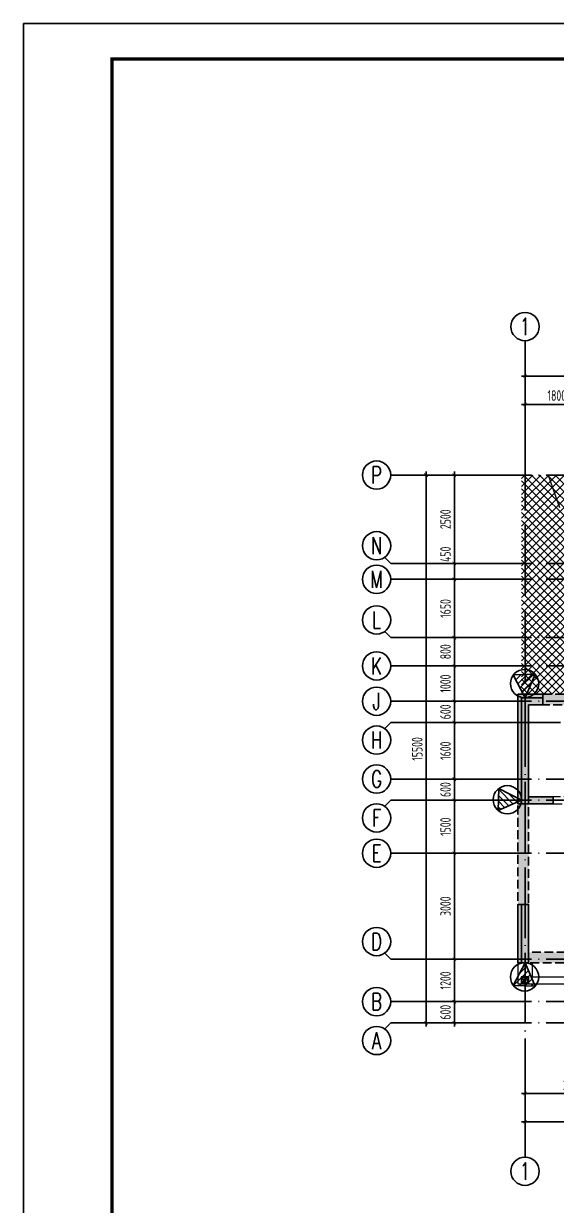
# Model space of a CAD drawing. Extents: x -1307975 to -76406, y -96289 to 379359.
# Drawn here: x -873582 to -858506, y 343921 to 377359 of the extents above; entities that cross this region are included whole.
import ezdxf
from ezdxf.enums import TextEntityAlignment as Align

# ---------------------------------------------------------------- set-up
doc = ezdxf.new("R2010")
doc.units = 0
doc.header["$LTSCALE"] = 1000
for name, pattern in [('DASH', [0.35, 0.25, -0.1]), ('DOTE', [2.42, 2, -0.2, 0.02, -0.2]), ('底图$0$虚线', [625, 375, -250])]:
    doc.linetypes.add(name, pattern=pattern)
doc.layers.get('0').update_dxf_attribs({"linetype": 'CONTINUOUS'})
doc.layers.get('DEFPOINTS').update_dxf_attribs({"linetype": 'CONTINUOUS'})
for name, color, linetype in [('-TK', 7, 'CONTINUOUS'), ('A-AXIS', 1, 'CONTINUOUS'), ('A-DOTE', 10, 'DOTE'), ('AXIS_NUM', 7, 'CONTINUOUS'), ('ROOF', 183, 'CONTINUOUS'), ('S-B板填充', 251, 'CONTINUOUS'), ('S-L主梁线', 4, 'DASH'), ('S-Q墙填充', 252, 'CONTINUOUS'), ('S-Q墙实线', 6, 'CONTINUOUS'), ('S-Q墙虚线', 6, 'DASH'), ('S-X详图标注', 3, 'CONTINUOUS'), ('S-Y一般标注', 3, 'CONTINUOUS'), ('S-构造柱', 212, 'CONTINUOUS')]:
    doc.layers.add(name, color=color, linetype=linetype)
doc.layers.add('底图$0$砼梁虚线', color=4, linetype='底图$0$虚线', lineweight=18)
doc.styles.add('TSSD_Axis', font='complex.shx', dxfattribs={"width": 0.7, "bigfont": 'hztxt.shx'})
doc.styles.add('TSSD_DIMENSION', font='Tssdeng.shx', dxfattribs={"width": 0.7, "bigfont": 'tssdchn.shx'})
doc.dimstyles.new('TSSD_100_100', dxfattribs={"dimtxt": 300, "dimasz": 100, "dimexe": 100, "dimexo": 250, "dimgap": 100, "dimtad": 1, "dimdec": 0, "dimzin": 0, "dimdsep": 46, "dimtxsty": 'TSSD_DIMENSION', "dimblk": 'ARCHTICK', "dimcen": 0, "dimdle": 100, "dimclrt": 7, "dimadec": 0, "dimazin": 0, "dimtfac": 1, "dimtdec": 0, "dimtix": 1, "dimtmove": 2, "dimatfit": 3, "dimldrblk": 'ARCHTICK', "dimfxl": 1, "dimtolj": 1, "dimtzin": 0, "dimarcsym": 0})

# ---------------------------------------------------------------- blocks, each defined once
blk = doc.blocks.new('ts_axno')
at = {"color": 0, "linetype": 'ByBlock', "lineweight": -2}
blk.add_circle((0, 0), 0.5, dxfattribs=at)
at = {"color": 0, "linetype": 'ByBlock', "lineweight": -2, "style": 'TSSD_Axis', "width": 0.7}
blk.add_attdef('A', text='', height=0.6, dxfattribs=at).set_placement((0, 0), align=Align.MIDDLE_CENTER)
blk = doc.blocks.new('_ArchTick')
at = {"color": 0, "linetype": 'ByBlock', "const_width": 0.15}
blk.add_lwpolyline([(-0.5, -0.5), (0.5, 0.5)], dxfattribs=at)
blk = doc.blocks.new('*D190')
at = {"layer": 'DEFPOINTS', "color": 0, "transparency": 16777216}
for p in [(6400, 22100), (4600, 21100), (6400, 21100)]:
    blk.add_point(p, dxfattribs=at)
at = {"layer": 'S-Y一般标注', "color": 0, "lineweight": -2, "transparency": 16777216}
for p, q in [((4500, 22100), (6500, 22100)), ((4600, 21350), (4600, 22200)), ((6400, 21350), (6400, 22200))]:
    blk.add_line(p, q, dxfattribs=at)
at = {"layer": 'S-Y一般标注', "color": 0, "lineweight": -2, "transparency": 16777216, "xscale": 100, "yscale": 100, "zscale": 100, "rotation": 180}
blk.add_blockref('_ArchTick', (4600, 22100), dxfattribs=at)
at = {"layer": 'S-Y一般标注', "color": 0, "lineweight": -2, "transparency": 16777216, "xscale": 100, "yscale": 100, "zscale": 100}
blk.add_blockref('_ArchTick', (6400, 22100), dxfattribs=at)
at = {"layer": 'S-Y一般标注', "color": 7, "transparency": 16777216, "insert": (5500, 22350), "char_height": 300, "attachment_point": 5, "style": 'TSSD_DIMENSION'}
blk.add_mtext('\\A1;1800', dxfattribs=at)
blk = doc.blocks.new('*D212')
at = {"layer": 'DEFPOINTS', "color": 0, "transparency": 16777216}
for p in [(54600, 22900), (4600, 21100), (54600, 21100)]:
    blk.add_point(p, dxfattribs=at)
at = {"layer": 'S-Y一般标注', "color": 0, "lineweight": -2, "transparency": 16777216}
for p, q in [((4500, 22900), (54700, 22900)), ((4600, 21350), (4600, 23000)), ((54600, 21350), (54600, 23000))]:
    blk.add_line(p, q, dxfattribs=at)
at = {"layer": 'S-Y一般标注', "color": 0, "lineweight": -2, "transparency": 16777216, "xscale": 100, "yscale": 100, "zscale": 100, "rotation": 180}
blk.add_blockref('_ArchTick', (4600, 22900), dxfattribs=at)
at = {"layer": 'S-Y一般标注', "color": 0, "lineweight": -2, "transparency": 16777216, "xscale": 100, "yscale": 100, "zscale": 100}
blk.add_blockref('_ArchTick', (54600, 22900), dxfattribs=at)
at = {"layer": 'S-Y一般标注', "color": 7, "transparency": 16777216, "insert": (29600, 23150), "char_height": 300, "attachment_point": 5, "style": 'TSSD_DIMENSION'}
blk.add_mtext('\\A1;50000', dxfattribs=at)
blk = doc.blocks.new('*D213')
at = {"layer": 'DEFPOINTS', "color": 0, "transparency": 16777216}
for p in [(2600, 5200), (3600, 5200), (3600, 4600)]:
    blk.add_point(p, dxfattribs=at)
at = {"layer": 'S-Y一般标注', "color": 0, "lineweight": -2, "transparency": 16777216}
for p, q in [((3350, 5200), (2500, 5200)), ((2600, 5200), (2600, 5300)), ((2600, 4600), (2600, 5200)), ((3350, 4600), (2500, 4600)), ((2600, 4600), (2600, 4500))]:
    blk.add_line(p, q, dxfattribs=at)
at = {"layer": 'S-Y一般标注', "color": 0, "lineweight": -2, "transparency": 16777216, "xscale": 100, "yscale": 100, "zscale": 100}
for p, rotation in [((2600, 5200), 270), ((2600, 4600), 90)]:
    blk.add_blockref('_ArchTick', p, dxfattribs=dict(at, rotation=rotation))
at = {"layer": 'S-Y一般标注', "color": 7, "transparency": 16777216, "insert": (2350, 4900), "char_height": 300, "attachment_point": 5, "rotation": 90, "style": 'TSSD_DIMENSION'}
blk.add_mtext('\\A1;600', dxfattribs=at)
blk = doc.blocks.new('*D214')
at = {"layer": 'DEFPOINTS', "color": 0, "transparency": 16777216}
for p in [(2600, 10900), (3600, 10900), (3600, 9400)]:
    blk.add_point(p, dxfattribs=at)
at = {"layer": 'S-Y一般标注', "color": 0, "lineweight": -2, "transparency": 16777216}
for p, q in [((3350, 10900), (2500, 10900)), ((2600, 9300), (2600, 11000)), ((3350, 9400), (2500, 9400))]:
    blk.add_line(p, q, dxfattribs=at)
at = {"layer": 'S-Y一般标注', "color": 0, "lineweight": -2, "transparency": 16777216, "xscale": 100, "yscale": 100, "zscale": 100}
for p, rotation in [((2600, 10900), 90), ((2600, 9400), 270)]:
    blk.add_blockref('_ArchTick', p, dxfattribs=dict(at, rotation=rotation))
at = {"layer": 'S-Y一般标注', "color": 7, "transparency": 16777216, "insert": (2350, 10150), "char_height": 300, "attachment_point": 5, "rotation": 90, "style": 'TSSD_DIMENSION'}
blk.add_mtext('\\A1;1500', dxfattribs=at)
blk = doc.blocks.new('*D215')
at = {"layer": 'DEFPOINTS', "color": 0, "transparency": 16777216}
for p in [(2600, 11500), (3600, 11500), (3600, 10900)]:
    blk.add_point(p, dxfattribs=at)
at = {"layer": 'S-Y一般标注', "color": 0, "lineweight": -2, "transparency": 16777216}
for p, q in [((3350, 11500), (2500, 11500)), ((2600, 11500), (2600, 11600)), ((2600, 10900), (2600, 11500)), ((3350, 10900), (2500, 10900)), ((2600, 10900), (2600, 10800))]:
    blk.add_line(p, q, dxfattribs=at)
at = {"layer": 'S-Y一般标注', "color": 0, "lineweight": -2, "transparency": 16777216, "xscale": 100, "yscale": 100, "zscale": 100}
for p, rotation in [((2600, 11500), 270), ((2600, 10900), 90)]:
    blk.add_blockref('_ArchTick', p, dxfattribs=dict(at, rotation=rotation))
at = {"layer": 'S-Y一般标注', "color": 7, "transparency": 16777216, "insert": (2350, 11200), "char_height": 300, "attachment_point": 5, "rotation": 90, "style": 'TSSD_DIMENSION'}
blk.add_mtext('\\A1;600', dxfattribs=at)
blk = doc.blocks.new('*D216')
at = {"layer": 'DEFPOINTS', "color": 0, "transparency": 16777216}
for p in [(2600, 13100), (3600, 13100), (3600, 11500)]:
    blk.add_point(p, dxfattribs=at)
at = {"layer": 'S-Y一般标注', "color": 0, "lineweight": -2, "transparency": 16777216}
for p, q in [((3350, 13100), (2500, 13100)), ((2600, 11400), (2600, 13200)), ((3350, 11500), (2500, 11500))]:
    blk.add_line(p, q, dxfattribs=at)
at = {"layer": 'S-Y一般标注', "color": 0, "lineweight": -2, "transparency": 16777216, "xscale": 100, "yscale": 100, "zscale": 100}
for p, rotation in [((2600, 13100), 90), ((2600, 11500), 270)]:
    blk.add_blockref('_ArchTick', p, dxfattribs=dict(at, rotation=rotation))
at = {"layer": 'S-Y一般标注', "color": 7, "transparency": 16777216, "insert": (2350, 12300), "char_height": 300, "attachment_point": 5, "rotation": 90, "style": 'TSSD_DIMENSION'}
blk.add_mtext('\\A1;1600', dxfattribs=at)
blk = doc.blocks.new('*D217')
at = {"layer": 'DEFPOINTS', "color": 0, "transparency": 16777216}
for p in [(2600, 13700), (3600, 13700), (3600, 13100)]:
    blk.add_point(p, dxfattribs=at)
at = {"layer": 'S-Y一般标注', "color": 0, "lineweight": -2, "transparency": 16777216}
for p, q in [((2600, 13700), (2600, 13800)), ((3350, 13700), (2500, 13700)), ((2600, 13100), (2600, 13700)), ((3350, 13100), (2500, 13100)), ((2600, 13100), (2600, 13000))]:
    blk.add_line(p, q, dxfattribs=at)
at = {"layer": 'S-Y一般标注', "color": 0, "lineweight": -2, "transparency": 16777216, "xscale": 100, "yscale": 100, "zscale": 100}
for p, rotation in [((2600, 13700), 270), ((2600, 13100), 90)]:
    blk.add_blockref('_ArchTick', p, dxfattribs=dict(at, rotation=rotation))
at = {"layer": 'S-Y一般标注', "color": 7, "transparency": 16777216, "insert": (2350, 13400), "char_height": 300, "attachment_point": 5, "rotation": 90, "style": 'TSSD_DIMENSION'}
blk.add_mtext('\\A1;600', dxfattribs=at)
blk = doc.blocks.new('*D218')
at = {"layer": 'DEFPOINTS', "color": 0, "transparency": 16777216}
for p in [(2600, 14700), (3600, 14700), (3600, 13700)]:
    blk.add_point(p, dxfattribs=at)
at = {"layer": 'S-Y一般标注', "color": 0, "lineweight": -2, "transparency": 16777216}
for p, q in [((2600, 13600), (2600, 14800)), ((3350, 14700), (2500, 14700)), ((3350, 13700), (2500, 13700))]:
    blk.add_line(p, q, dxfattribs=at)
at = {"layer": 'S-Y一般标注', "color": 0, "lineweight": -2, "transparency": 16777216, "xscale": 100, "yscale": 100, "zscale": 100}
for p, rotation in [((2600, 14700), 90), ((2600, 13700), 270)]:
    blk.add_blockref('_ArchTick', p, dxfattribs=dict(at, rotation=rotation))
at = {"layer": 'S-Y一般标注', "color": 7, "transparency": 16777216, "insert": (2350, 14200), "char_height": 300, "attachment_point": 5, "rotation": 90, "style": 'TSSD_DIMENSION'}
blk.add_mtext('\\A1;1000', dxfattribs=at)
blk = doc.blocks.new('*D219')
at = {"layer": 'DEFPOINTS', "color": 0, "transparency": 16777216}
for p in [(1800, 20100), (3600, 20100), (3600, 4600)]:
    blk.add_point(p, dxfattribs=at)
at = {"layer": 'S-Y一般标注', "color": 0, "lineweight": -2, "transparency": 16777216}
for p, q in [((3350, 20100), (1700, 20100)), ((1800, 4500), (1800, 20200)), ((3350, 4600), (1700, 4600))]:
    blk.add_line(p, q, dxfattribs=at)
at = {"layer": 'S-Y一般标注', "color": 0, "lineweight": -2, "transparency": 16777216, "xscale": 100, "yscale": 100, "zscale": 100}
for p, rotation in [((1800, 20100), 90), ((1800, 4600), 270)]:
    blk.add_blockref('_ArchTick', p, dxfattribs=dict(at, rotation=rotation))
at = {"layer": 'S-Y一般标注', "color": 7, "transparency": 16777216, "insert": (1550, 12350), "char_height": 300, "attachment_point": 5, "rotation": 90, "style": 'TSSD_DIMENSION'}
blk.add_mtext('\\A1;15500', dxfattribs=at)
blk = doc.blocks.new('*D220')
at = {"layer": 'DEFPOINTS', "color": 0, "transparency": 16777216}
for p in [(2600, 15500), (3600, 15500), (3600, 14700)]:
    blk.add_point(p, dxfattribs=at)
at = {"layer": 'S-Y一般标注', "color": 0, "lineweight": -2, "transparency": 16777216}
for p, q in [((3350, 15500), (2500, 15500)), ((2600, 14600), (2600, 15600)), ((3350, 14700), (2500, 14700))]:
    blk.add_line(p, q, dxfattribs=at)
at = {"layer": 'S-Y一般标注', "color": 0, "lineweight": -2, "transparency": 16777216, "xscale": 100, "yscale": 100, "zscale": 100}
for p, rotation in [((2600, 15500), 90), ((2600, 14700), 270)]:
    blk.add_blockref('_ArchTick', p, dxfattribs=dict(at, rotation=rotation))
at = {"layer": 'S-Y一般标注', "color": 7, "transparency": 16777216, "insert": (2350, 15100), "char_height": 300, "attachment_point": 5, "rotation": 90, "style": 'TSSD_DIMENSION'}
blk.add_mtext('\\A1;800', dxfattribs=at)
blk = doc.blocks.new('*D221')
at = {"layer": 'DEFPOINTS', "color": 0, "transparency": 16777216}
for p in [(2600, 17600), (3600, 17600), (3600, 17150)]:
    blk.add_point(p, dxfattribs=at)
at = {"layer": 'S-Y一般标注', "color": 0, "lineweight": -2, "transparency": 16777216}
for p, q in [((3350, 17600), (2500, 17600)), ((2600, 17050), (2600, 17700)), ((3350, 17150), (2500, 17150))]:
    blk.add_line(p, q, dxfattribs=at)
at = {"layer": 'S-Y一般标注', "color": 0, "lineweight": -2, "transparency": 16777216, "xscale": 100, "yscale": 100, "zscale": 100}
for p, rotation in [((2600, 17600), 90), ((2600, 17150), 270)]:
    blk.add_blockref('_ArchTick', p, dxfattribs=dict(at, rotation=rotation))
at = {"layer": 'S-Y一般标注', "color": 7, "transparency": 16777216, "insert": (2350, 17858), "char_height": 300, "attachment_point": 5, "rotation": 90, "style": 'TSSD_DIMENSION'}
blk.add_mtext('\\A1;450', dxfattribs=at)
blk = doc.blocks.new('*D222')
at = {"layer": 'DEFPOINTS', "color": 0, "transparency": 16777216}
for p in [(2600, 20100), (3600, 20100), (3600, 17600)]:
    blk.add_point(p, dxfattribs=at)
at = {"layer": 'S-Y一般标注', "color": 0, "lineweight": -2, "transparency": 16777216}
for p, q in [((3350, 20100), (2500, 20100)), ((2600, 17500), (2600, 20200)), ((3350, 17600), (2500, 17600))]:
    blk.add_line(p, q, dxfattribs=at)
at = {"layer": 'S-Y一般标注', "color": 0, "lineweight": -2, "transparency": 16777216, "xscale": 100, "yscale": 100, "zscale": 100}
for p, rotation in [((2600, 20100), 90), ((2600, 17600), 270)]:
    blk.add_blockref('_ArchTick', p, dxfattribs=dict(at, rotation=rotation))
at = {"layer": 'S-Y一般标注', "color": 7, "transparency": 16777216, "insert": (2350, 18850), "char_height": 300, "attachment_point": 5, "rotation": 90, "style": 'TSSD_DIMENSION'}
blk.add_mtext('\\A1;2500', dxfattribs=at)
blk = doc.blocks.new('*D223')
at = {"layer": 'DEFPOINTS', "color": 0, "transparency": 16777216}
for p in [(2600, 6400), (3600, 6400), (3600, 5200)]:
    blk.add_point(p, dxfattribs=at)
at = {"layer": 'S-Y一般标注', "color": 0, "lineweight": -2, "transparency": 16777216}
for p, q in [((3350, 6400), (2500, 6400)), ((2600, 5100), (2600, 6500)), ((3350, 5200), (2500, 5200))]:
    blk.add_line(p, q, dxfattribs=at)
at = {"layer": 'S-Y一般标注', "color": 0, "lineweight": -2, "transparency": 16777216, "xscale": 100, "yscale": 100, "zscale": 100}
for p, rotation in [((2600, 6400), 90), ((2600, 5200), 270)]:
    blk.add_blockref('_ArchTick', p, dxfattribs=dict(at, rotation=rotation))
at = {"layer": 'S-Y一般标注', "color": 7, "transparency": 16777216, "insert": (2350, 5800), "char_height": 300, "attachment_point": 5, "rotation": 90, "style": 'TSSD_DIMENSION'}
blk.add_mtext('\\A1;1200', dxfattribs=at)
blk = doc.blocks.new('*D224')
at = {"layer": 'DEFPOINTS', "color": 0, "transparency": 16777216}
for p in [(2600, 9400), (3600, 9400), (3600, 6400)]:
    blk.add_point(p, dxfattribs=at)
at = {"layer": 'S-Y一般标注', "color": 0, "lineweight": -2, "transparency": 16777216}
for p, q in [((3350, 9400), (2500, 9400)), ((2600, 6300), (2600, 9500)), ((3350, 6400), (2500, 6400))]:
    blk.add_line(p, q, dxfattribs=at)
at = {"layer": 'S-Y一般标注', "color": 0, "lineweight": -2, "transparency": 16777216, "xscale": 100, "yscale": 100, "zscale": 100}
for p, rotation in [((2600, 9400), 90), ((2600, 6400), 270)]:
    blk.add_blockref('_ArchTick', p, dxfattribs=dict(at, rotation=rotation))
at = {"layer": 'S-Y一般标注', "color": 7, "transparency": 16777216, "insert": (2350, 7900), "char_height": 300, "attachment_point": 5, "rotation": 90, "style": 'TSSD_DIMENSION'}
blk.add_mtext('\\A1;3000', dxfattribs=at)
blk = doc.blocks.new('*D241')
at = {"layer": 'DEFPOINTS', "color": 0, "transparency": 16777216}
for p in [(4600, 3600), (54600, 3600), (54600, 1800)]:
    blk.add_point(p, dxfattribs=at)
at = {"layer": 'S-Y一般标注', "color": 0, "lineweight": -2, "transparency": 16777216}
for p, q in [((4600, 3350), (4600, 1700)), ((54600, 3350), (54600, 1700)), ((4500, 1800), (54700, 1800))]:
    blk.add_line(p, q, dxfattribs=at)
at = {"layer": 'S-Y一般标注', "color": 0, "lineweight": -2, "transparency": 16777216, "xscale": 100, "yscale": 100, "zscale": 100, "rotation": 180}
blk.add_blockref('_ArchTick', (4600, 1800), dxfattribs=at)
at = {"layer": 'S-Y一般标注', "color": 0, "lineweight": -2, "transparency": 16777216, "xscale": 100, "yscale": 100, "zscale": 100}
blk.add_blockref('_ArchTick', (54600, 1800), dxfattribs=at)
at = {"layer": 'S-Y一般标注', "color": 7, "transparency": 16777216, "insert": (29600, 2050), "char_height": 300, "attachment_point": 5, "style": 'TSSD_DIMENSION'}
blk.add_mtext('\\A1;50000', dxfattribs=at)
blk = doc.blocks.new('*D243')
at = {"layer": 'DEFPOINTS', "color": 0, "transparency": 16777216}
for p in [(4600, 3600), (7300, 3600), (7300, 2600)]:
    blk.add_point(p, dxfattribs=at)
at = {"layer": 'S-Y一般标注', "color": 0, "lineweight": -2, "transparency": 16777216}
for p, q in [((4600, 3350), (4600, 2500)), ((7300, 3350), (7300, 2500)), ((4500, 2600), (7400, 2600))]:
    blk.add_line(p, q, dxfattribs=at)
at = {"layer": 'S-Y一般标注', "color": 0, "lineweight": -2, "transparency": 16777216, "xscale": 100, "yscale": 100, "zscale": 100, "rotation": 180}
blk.add_blockref('_ArchTick', (4600, 2600), dxfattribs=at)
at = {"layer": 'S-Y一般标注', "color": 0, "lineweight": -2, "transparency": 16777216, "xscale": 100, "yscale": 100, "zscale": 100}
blk.add_blockref('_ArchTick', (7300, 2600), dxfattribs=at)
at = {"layer": 'S-Y一般标注', "color": 7, "transparency": 16777216, "insert": (5950, 2850), "char_height": 300, "attachment_point": 5, "style": 'TSSD_DIMENSION'}
blk.add_mtext('\\A1;2700', dxfattribs=at)
blk = doc.blocks.new('*D259')
at = {"layer": 'DEFPOINTS', "color": 0, "transparency": 16777216}
for p in [(2600, 17150), (3600, 17150), (3600, 15500)]:
    blk.add_point(p, dxfattribs=at)
at = {"layer": 'S-Y一般标注', "color": 0, "lineweight": -2, "transparency": 16777216}
for p, q in [((3350, 17150), (2500, 17150)), ((2600, 15400), (2600, 17250)), ((3350, 15500), (2500, 15500))]:
    blk.add_line(p, q, dxfattribs=at)
at = {"layer": 'S-Y一般标注', "color": 0, "lineweight": -2, "transparency": 16777216, "xscale": 100, "yscale": 100, "zscale": 100}
for p, rotation in [((2600, 17150), 90), ((2600, 15500), 270)]:
    blk.add_blockref('_ArchTick', p, dxfattribs=dict(at, rotation=rotation))
at = {"layer": 'S-Y一般标注', "color": 7, "transparency": 16777216, "insert": (2350, 16325), "char_height": 300, "attachment_point": 5, "rotation": 90, "style": 'TSSD_DIMENSION'}
blk.add_mtext('\\A1;1650', dxfattribs=at)
blk = doc.blocks.new('20210804.21224555')
at = {"layer": 'S-X详图标注'}
h = blk.add_hatch(dxfattribs=at)
h.set_pattern_fill('METAL', color=256, scale=30, style=0)
h.set_pattern_definition([(45, (262692.72, -626607.09), (-84.852814, 84.852814), [])])
h.paths.add_polyline_path([(84666, -202413), (84335, -201770), (84954, -201750)])
h = blk.add_hatch(dxfattribs=at)
h.set_pattern_fill('METAL', color=256, scale=30, angle=-90, style=0)
h.set_pattern_definition([(315, (-127187.8, -316848.72), (84.852814, 84.852814), [])])
h.paths.add_polyline_path([(84566, -205313), (83923, -204983), (83903, -205601)])
h = blk.add_hatch(dxfattribs=at)
h.set_pattern_fill('METAL', color=256, scale=30, style=0)
h.set_pattern_definition([(45, (196201.12, -421666.69), (-84.852814, 84.852814), [])])
h.paths.add_polyline_path([(84666, -209913), (84335, -210556), (84954, -210576)])
for points in [[(84666, -202413), (84335, -201770), (84954, -201750), (84666, -202413)], [(84566, -205313), (83923, -204983), (83903, -205601), (84566, -205313)], [(84666, -209913), (84335, -210556), (84954, -210576), (84666, -209913)]]:
    blk.add_lwpolyline(points, dxfattribs=at)
for centre in [(84653, -202014), (84166, -205300), (84653, -210313)]:
    blk.add_circle(centre, 400, dxfattribs=at)
blk = doc.blocks.new('20210730.02141516')
at = {"layer": 'S-构造柱'}
h = blk.add_hatch(dxfattribs=at)
h.set_pattern_fill('ARMORED', color=256, scale=15, angle=-90, style=0)
h.set_pattern_definition([(320, (-154189.41, 3278673.45), (-9.4128202, -107.5890274), [11.25, -123.75]), (265, (-154189.41, 3278673.45), (112.82882, 20.8127), [9, -99]), (10.4514, (-154190.19, 3278664.49), (103.4159313, -86.7764073), [9.5610285, -105.1713168]), (316.1842, (-154159.41, 3278673.45), (-24.827852, -160.0861573), [16.875, -185.625]), (6.6356, (-154161.48, 3278660.11), (146.117681, -140.199406), [14.341543, -157.75695]), (261.1842, (-154159.41, 3278673.45), (146.11779, -140.199292), [13.5, -148.5]), (291, (-154166.91, 3278658.45), (-60.3928336, -89.5360578), [11.25, -123.75]), (236, (-154166.91, 3278658.45), (108.7725068, -36.4972998), [9, -99]), (341.4514, (-154171.94, 3278650.99), (48.3795745, -126.0333943), [9.5610285, -105.1713168]), (307.5, (-154189.41, 3278673.454), (49.93407807, -1.8239783), [0, -97.8, 0, -100.5, 0, -99.375]), (277.5, (-154189.41, 3278673.454), (59.1617568, -39.4604306), [0, -57.3, 0, -95.55, 0, -37.875]), (237.5, (-154189.41, 3278706.904), (-3.38323076, -80.07336543), [0, -37.5, 0, -117, 0, -155.25]), (227.5, (-154189.41, 3278721.904), (15.0157473, -87.4779254), [0, -48.75, 0, -77.7, 0, -110.25]), (315, (-154189.41, 3278673.454), (53.0330086, 53.0330086), [])])
h.paths.add_polyline_path([(200, 200), (200, 0), (0, 0), (0, 200)])
blk.add_lwpolyline([(200, 200), (200, 0), (0, 0), (0, 200)], close=True, dxfattribs=at)
blk = doc.blocks.new('20211109.00462574')
at = {"layer": 'S-Q墙填充'}
h = blk.add_hatch(dxfattribs=at)
h.set_pattern_fill('ARMORED', color=252, scale=30, style=0)
h.set_pattern_definition([(50, (994311.75, -393917.59), (215.178055, -18.82564), [22.5, -247.5]), (355, (994311.75, -393917.59), (-41.6254, 225.65764), [18, -198]), (100.4514, (994329.68, -393919.15), (173.552815, 206.831863), [19.122057, -210.342634]), (46.1842, (994311.75, -393857.59), (320.172315, -49.655704), [33.75, -371.25]), (96.6356, (994338.43, -393861.72), (280.39881, 292.23536), [28.68309, -315.5139]), (351.1842, (994311.75, -393857.6), (280.39858, 292.23558), [27, -297]), (21, (994341.75, -393872.59), (179.072116, -120.785667), [22.5, -247.5]), (326, (994341.75, -393872.59), (72.9946, 217.545014), [18, -198]), (71.4514, (994356.67, -393882.65), (252.06679, 96.75915), [19.122057, -210.342634]), (37.5, (994311.75, -393917.586), (3.6479566, 99.868156), [0, -195.6, 0, -201, 0, -198.75]), (7.5, (994311.75, -393917.59), (78.920861, 118.323514), [0, -114.6, 0, -191.1, 0, -75.75]), (327.5, (994244.85, -393917.586), (160.146731, -6.7664615), [0, -75, 0, -234, 0, -310.5]), (317.5, (994214.85, -393917.59), (174.95585, 30.031495), [0, -97.5, 0, -155.4, 0, -220.5]), (45, (994311.75, -393917.59), (-106.066017, 106.066017), [])])
h.paths.add_polyline_path([(9600, 1650), (9400, 1650), (9400, 1500), (300, 1500), (300, 8500), (6600, 8500), (6600, 7700), (6800, 7700), (6800, 8800), (5900, 8800), (5900, 9200), (5650, 9200), (5650, 8800), (4150, 8800), (4150, 10500), (5650, 10500), (5650, 9820), (5900, 9820), (5900, 10150), (6300, 10150), (6300, 10500), (6800, 10500), (6800, 10800), (5900, 10800), (5900, 12596), (5650, 12596), (5650, 10750), (3900, 10750), (3900, 8800), (1550, 8800), (1550, 13796), (1300, 13796), (1300, 8800), (0, 8800), (0, 1200), (9300, 1200), (9300, 0), (16100, 0), (16100, 1200), (34400, 1200), (34400, 0), (41000, 0), (41000, 1200), (50400, 1200), (50400, 8800), (42200, 8800), (42200, 10600), (39300, 10600), (39300, 10850), (36100, 10850), (36100, 10600), (33200, 10600), (33200, 8800), (17200, 8800), (17200, 10600), (14300, 10600), (14300, 12300), (15200, 12300), (15200, 14196), (12817, 14196), (12817, 13896), (14900, 13896), (14900, 12600), (14000, 12600), (14000, 9100), (14200, 9100), (14200, 10300), (16900, 10300), (16900, 8500), (33500, 8500), (33500, 10300), (36400, 10300), (36400, 10550), (39000, 10550), (39000, 10300), (41900, 10300), (41900, 8500), (50100, 8500), (50100, 1500), (41000, 1500), (41000, 1650), (40700, 1650), (40700, 300), (34700, 300), (34700, 1650), (34400, 1650), (34400, 1500), (16000, 1500), (16000, 1650), (15800, 1650), (15800, 300), (9600, 300)])
at = {"layer": 'S-Q墙实线'}
for points in [[(300, 8500), (700, 8500), (700, 8800), (0, 8800), (0, 5700), (1000, 5700), (1000, 5900), (300, 5900)], [(300, 1200), (300, 2850), (0, 2850), (0, 1200)]]:
    blk.add_lwpolyline(points, close=True, dxfattribs=at)
at = {"layer": 'S-Q墙虚线', "color": 2}
for points in [[(0, 8800), (0, 1200), (9300, 1200), (9300, 0), (16100, 0), (16100, 1200), (34400, 1200)], [(9400, 1500), (300, 1500), (300, 8500), (6600, 8500)], [(1300, 8800), (0, 8800)]]:
    blk.add_lwpolyline(points, dxfattribs=at)
blk = doc.blocks.new('20210826.15455245')
at = {"layer": 'S-Q墙填充'}
h = blk.add_hatch(color=252, dxfattribs=at)
h.dxf.hatch_style = 1
h.paths.add_polyline_path([(77676, -203279), (78076, -203279), (78076, -203079), (77476, -203079), (77476, -206079), (78376, -206079), (78376, -205879), (77676, -205879)])
h = blk.add_hatch(color=252, dxfattribs=at)
h.dxf.hatch_style = 1
h.paths.add_polyline_path([(77676, -210579), (77676, -208929), (77476, -208929), (77476, -210579)])
at = {"layer": 'S-L主梁线', "linetype": 'DASH', "lineweight": 18}
for p, q in [((79276, -205879), (78376, -205879)), ((78376, -206079), (79376, -206079))]:
    blk.add_line(p, q, dxfattribs=at)
at = {"layer": 'S-L主梁线', "linetype": 'ByBlock', "lineweight": 18}
for p, q in [((77376, -210579), (77376, -211179)), ((77776, -210579), (77776, -210979)), ((77776, -210979), (80176, -210979)), ((77376, -211179), (80176, -211179))]:
    blk.add_line(p, q, dxfattribs=at)
at = {"layer": 'S-Q墙实线'}
for points in [[(77676, -203279), (78076, -203279), (78076, -203079), (77476, -203079), (77476, -206079), (78376, -206079), (78376, -205879), (77676, -205879)], [(77676, -210579), (77676, -208929), (77476, -208929), (77476, -210579)]]:
    blk.add_lwpolyline(points, close=True, dxfattribs=at)
at = {"layer": '底图$0$砼梁虚线', "lineweight": 18}
blk.add_line((78231, -196779), (78551, -197696), dxfattribs=at)
at = {"layer": 'S-Q墙实线', "color": 2}
blk.add_blockref('20211109.00462574', (77376, -211779), dxfattribs=at)
blk = doc.blocks.new('A1')
blk.add_lwpolyline([(0, 59400), (0, 0), (84100, 0), (84100, 59400)], close=True)
at = {"const_width": 100}
blk.add_lwpolyline([(2500, 58400), (2500, 1000), (83100, 1000), (83100, 58400)], close=True, dxfattribs=at)
blk = doc.blocks.new('20210726.16350016')
at = {"layer": 'A-AXIS'}
for p, q in [((4600, 21100), (4600, 23900)), ((3600, 20100), (800, 20100)), ((800, 17600), (628.4, 17771.7)), ((3600, 17600), (800, 17600)), ((3600, 17150), (800, 17150)), ((800, 15500), (628.4, 15671.7)), ((3600, 15500), (800, 15500)), ((3600, 14700), (800, 14700)), ((3600, 13700), (800, 13700)), ((800, 13100.3), (628.4, 12928.7)), ((3600, 13100.3), (800, 13100.3)), ((3600, 11500), (800, 11500)), ((800, 10900), (628.4, 10728.4)), ((3600, 10900), (800, 10900)), ((3600, 9400), (800, 9400)), ((800, 6400), (628.4, 6571.7)), ((3600, 6400), (800, 6400)), ((3600, 5200), (800, 5200)), ((800, 4600), (628.4, 4428.4)), ((3600, 4600), (800, 4600)), ((4600, 3600), (4600, 800))]:
    blk.add_line(p, q, dxfattribs=at)
at = {"layer": 'A-DOTE'}
for p, q in [((4600, 21100), (4600, 3600)), ((55600, 20100), (3600, 20100)), ((55600, 17600), (3600, 17600)), ((55600, 17150), (3600, 17150)), ((55600, 15500), (3600, 15500)), ((55600, 14700), (3600, 14700)), ((55600, 13700), (3600, 13700)), ((3600, 13100.3), (55600, 13100.3)), ((55600, 11500), (3600, 11500)), ((55600, 10900), (3600, 10900)), ((55600, 9400), (3600, 9400)), ((55600, 6400), (3600, 6400)), ((55600, 5200), (3600, 5200)), ((55600, 4600), (3600, 4600))]:
    blk.add_line(p, q, dxfattribs=at)
at = {"layer": 'A-AXIS'}
ref = blk.add_blockref('ts_axno', (4600, 24300), dxfattribs=dict(at, xscale=800, yscale=800, zscale=800))
ref.add_attrib('1', '1', dxfattribs={"layer": 'AXIS_NUM', "height": 480, "style": 'TSSD_Axis', "width": 0.7}).set_placement((4600, 24300), align=Align.MIDDLE_CENTER)
ref = blk.add_blockref('ts_axno', (400, 20100), dxfattribs=dict(at, xscale=800, yscale=800, zscale=800))
ref.add_attrib('G', 'P', dxfattribs={"layer": 'AXIS_NUM', "height": 480, "style": 'TSSD_Axis', "width": 0.7}).set_placement((400, 20100), align=Align.MIDDLE_CENTER)
ref = blk.add_blockref('ts_axno', (400, 18100), dxfattribs=dict(at, xscale=800, yscale=800, zscale=800))
ref.add_attrib('G', 'N', dxfattribs={"layer": 'AXIS_NUM', "height": 480, "style": 'TSSD_Axis', "width": 0.7}).set_placement((400, 18100), align=Align.MIDDLE_CENTER)
ref = blk.add_blockref('ts_axno', (400, 17150), dxfattribs=dict(at, xscale=800, yscale=800, zscale=800))
ref.add_attrib('G', 'M', dxfattribs={"layer": 'AXIS_NUM', "height": 480, "style": 'TSSD_Axis', "width": 0.7}).set_placement((400, 17150), align=Align.MIDDLE_CENTER)
ref = blk.add_blockref('ts_axno', (400, 16000), dxfattribs=dict(at, xscale=800, yscale=800, zscale=800))
ref.add_attrib('G', 'L', dxfattribs={"layer": 'AXIS_NUM', "height": 480, "style": 'TSSD_Axis', "width": 0.7}).set_placement((400, 16000), align=Align.MIDDLE_CENTER)
ref = blk.add_blockref('ts_axno', (400, 14700), dxfattribs=dict(at, xscale=800, yscale=800, zscale=800))
ref.add_attrib('G', 'K', dxfattribs={"layer": 'AXIS_NUM', "height": 480, "style": 'TSSD_Axis', "width": 0.7}).set_placement((400, 14700), align=Align.MIDDLE_CENTER)
ref = blk.add_blockref('ts_axno', (400, 13700), dxfattribs=dict(at, xscale=800, yscale=800, zscale=800))
ref.add_attrib('G', 'J', dxfattribs={"layer": 'AXIS_NUM', "height": 480, "style": 'TSSD_Axis', "width": 0.7}).set_placement((400, 13700), align=Align.MIDDLE_CENTER)
ref = blk.add_blockref('ts_axno', (400, 12600.3), dxfattribs=dict(at, xscale=800, yscale=800, zscale=800))
ref.add_attrib('C', 'H', dxfattribs={"layer": 'AXIS_NUM', "height": 480, "style": 'TSSD_Axis', "width": 0.7}).set_placement((400, 12600.3), align=Align.MIDDLE_CENTER)
ref = blk.add_blockref('ts_axno', (400, 11500), dxfattribs=dict(at, xscale=800, yscale=800, zscale=800))
ref.add_attrib('D', 'G', dxfattribs={"layer": 'AXIS_NUM', "height": 480, "style": 'TSSD_Axis', "width": 0.7}).set_placement((400, 11500), align=Align.MIDDLE_CENTER)
ref = blk.add_blockref('ts_axno', (400, 10400), dxfattribs=dict(at, xscale=800, yscale=800, zscale=800))
ref.add_attrib('C', 'F', dxfattribs={"layer": 'AXIS_NUM', "height": 480, "style": 'TSSD_Axis', "width": 0.7}).set_placement((400, 10400), align=Align.MIDDLE_CENTER)
ref = blk.add_blockref('ts_axno', (400, 9400), dxfattribs=dict(at, xscale=800, yscale=800, zscale=800))
ref.add_attrib('B', 'E', dxfattribs={"layer": 'AXIS_NUM', "height": 480, "style": 'TSSD_Axis', "width": 0.7}).set_placement((400, 9400), align=Align.MIDDLE_CENTER)
ref = blk.add_blockref('ts_axno', (400, 6900), dxfattribs=dict(at, xscale=800, yscale=800, zscale=800, rotation=180))
ref.add_attrib('C', 'D', dxfattribs={"layer": 'AXIS_NUM', "height": 480, "style": 'TSSD_Axis', "width": 0.7}).set_placement((400, 6900), align=Align.MIDDLE_CENTER)
ref = blk.add_blockref('ts_axno', (400, 5200), dxfattribs=dict(at, xscale=800, yscale=800, zscale=800))
ref.add_attrib('A', 'B', dxfattribs={"layer": 'AXIS_NUM', "height": 480, "style": 'TSSD_Axis', "width": 0.7}).set_placement((400, 5200), align=Align.MIDDLE_CENTER)
ref = blk.add_blockref('ts_axno', (400, 4100), dxfattribs=dict(at, xscale=800, yscale=800, zscale=800))
ref.add_attrib('F', 'A', dxfattribs={"layer": 'AXIS_NUM', "height": 480, "style": 'TSSD_Axis', "width": 0.7}).set_placement((400, 4100), align=Align.MIDDLE_CENTER)
ref = blk.add_blockref('ts_axno', (4600, 400), dxfattribs=dict(at, xscale=-800, yscale=800, zscale=800, rotation=180))
ref.add_attrib('1', '1', dxfattribs={"layer": 'AXIS_NUM', "height": 480, "style": 'TSSD_Axis', "width": 0.7}).set_placement((4600, 400), align=Align.MIDDLE_CENTER)
at = {"layer": 'S-Y一般标注'}
for base, p1, p2, picture, middle in [((54600, 22900), (4600, 21100), (54600, 21100), '*D212', (29600, 23150)), ((6400, 22100), (4600, 21100), (6400, 21100), '*D190', (5500, 22350)), ((54600, 1800), (4600, 3600), (54600, 3600), '*D241', (29600, 2050)), ((7300, 2600), (4600, 3600), (7300, 3600), '*D243', (5950, 2850))]:
    dim = blk.add_linear_dim(base=base, p1=p1, p2=p2, dimstyle='TSSD_100_100', dxfattribs=at)
    dim.commit()
    dim.dimension.update_dxf_attribs({"geometry": picture, "text_midpoint": middle})
for base, p1, p2, picture, middle in [((1800, 20100), (3600, 4600), (3600, 20100), '*D219', (1550, 12350)), ((2600, 20100), (3600, 17600), (3600, 20100), '*D222', (2350, 18850)), ((2600, 17150), (3600, 15500), (3600, 17150), '*D259', (2350, 16325)), ((2600, 15500), (3600, 14700), (3600, 15500), '*D220', (2350, 15100)), ((2600, 14700), (3600, 13700), (3600, 14700), '*D218', (2350, 14200)), ((2600, 13700), (3600, 13100.3), (3600, 13700), '*D217', (2350, 13400.2)), ((2600, 13100.3), (3600, 11500), (3600, 13100.3), '*D216', (2350, 12300.2)), ((2600, 11500), (3600, 10900), (3600, 11500), '*D215', (2350, 11200)), ((2600, 10900), (3600, 9400), (3600, 10900), '*D214', (2350, 10150)), ((2600, 9400), (3600, 6400), (3600, 9400), '*D224', (2350, 7900)), ((2600, 6400), (3600, 5200), (3600, 6400), '*D223', (2350, 5800)), ((2600, 5200), (3600, 4600), (3600, 5200), '*D213', (2350, 4900))]:
    dim = blk.add_linear_dim(base=base, p1=p1, p2=p2, angle=90, dimstyle='TSSD_100_100', dxfattribs=at)
    dim.commit()
    dim.dimension.update_dxf_attribs({"geometry": picture, "text_midpoint": middle})
dim = blk.add_linear_dim(base=(2600, 17600), p1=(3600, 17150), p2=(3600, 17600), angle=90, dimstyle='TSSD_100_100', dxfattribs=at)
dim.commit()
dim.dimension.update_dxf_attribs({"geometry": '*D221', "text_midpoint": (2350, 17858.1), "dimtype": 160})

msp = doc.modelspace()

# ---------------------------------------------------------------- hatches: boundary and pattern name
at = {"layer": 'S-B板填充'}
h = msp.add_hatch(dxfattribs=at)
h.set_pattern_fill('HOLE_MATETIEL', color=252, scale=50, style=0)
h.set_pattern_definition([(45, (-651634.4, 148703.37), (-112.2532, 112.2532), []), (135, (-651634.4, 148703.37), (-112.2532, -112.2532), [])])
h.paths.add_polyline_path([(-858293.01, 358385.57), (-852793, 358385.57), (-852793, 357685.92), (-851293.02, 357685.73), (-851293.01, 360085.57), (-849193.14, 360085.65), (-849193.14, 362235.57), (-848443.01, 362235.57), (-848443.01, 364585.65), (-859493.02, 364585.65), (-859493.02, 358385.57)])

# ---------------------------------------------------------------- block references
at = {"layer": '-TK'}
msp.add_blockref('A1', (-873582.49, 317959.34), dxfattribs=at)
at = {"layer": 'A-DOTE'}
msp.add_blockref('20210726.16350016', (-863993.02, 344485.6), dxfattribs=at)
at = {"layer": 'ROOF', "rotation": 359.9999999538236}
msp.add_blockref('20210730.02141516', (-859491.87, 350185.73), dxfattribs=at)
at = {"layer": 'S-Q墙实线', "color": 2}
msp.add_blockref('20210826.15455245', (-936968.96, 561364.55), dxfattribs=at)
at = {"layer": 'S-X详图标注', "color": 2}
msp.add_blockref('20210804.21224555', (-944058.71, 560698.93), dxfattribs=at)

doc.saveas('drawing.dxf')
